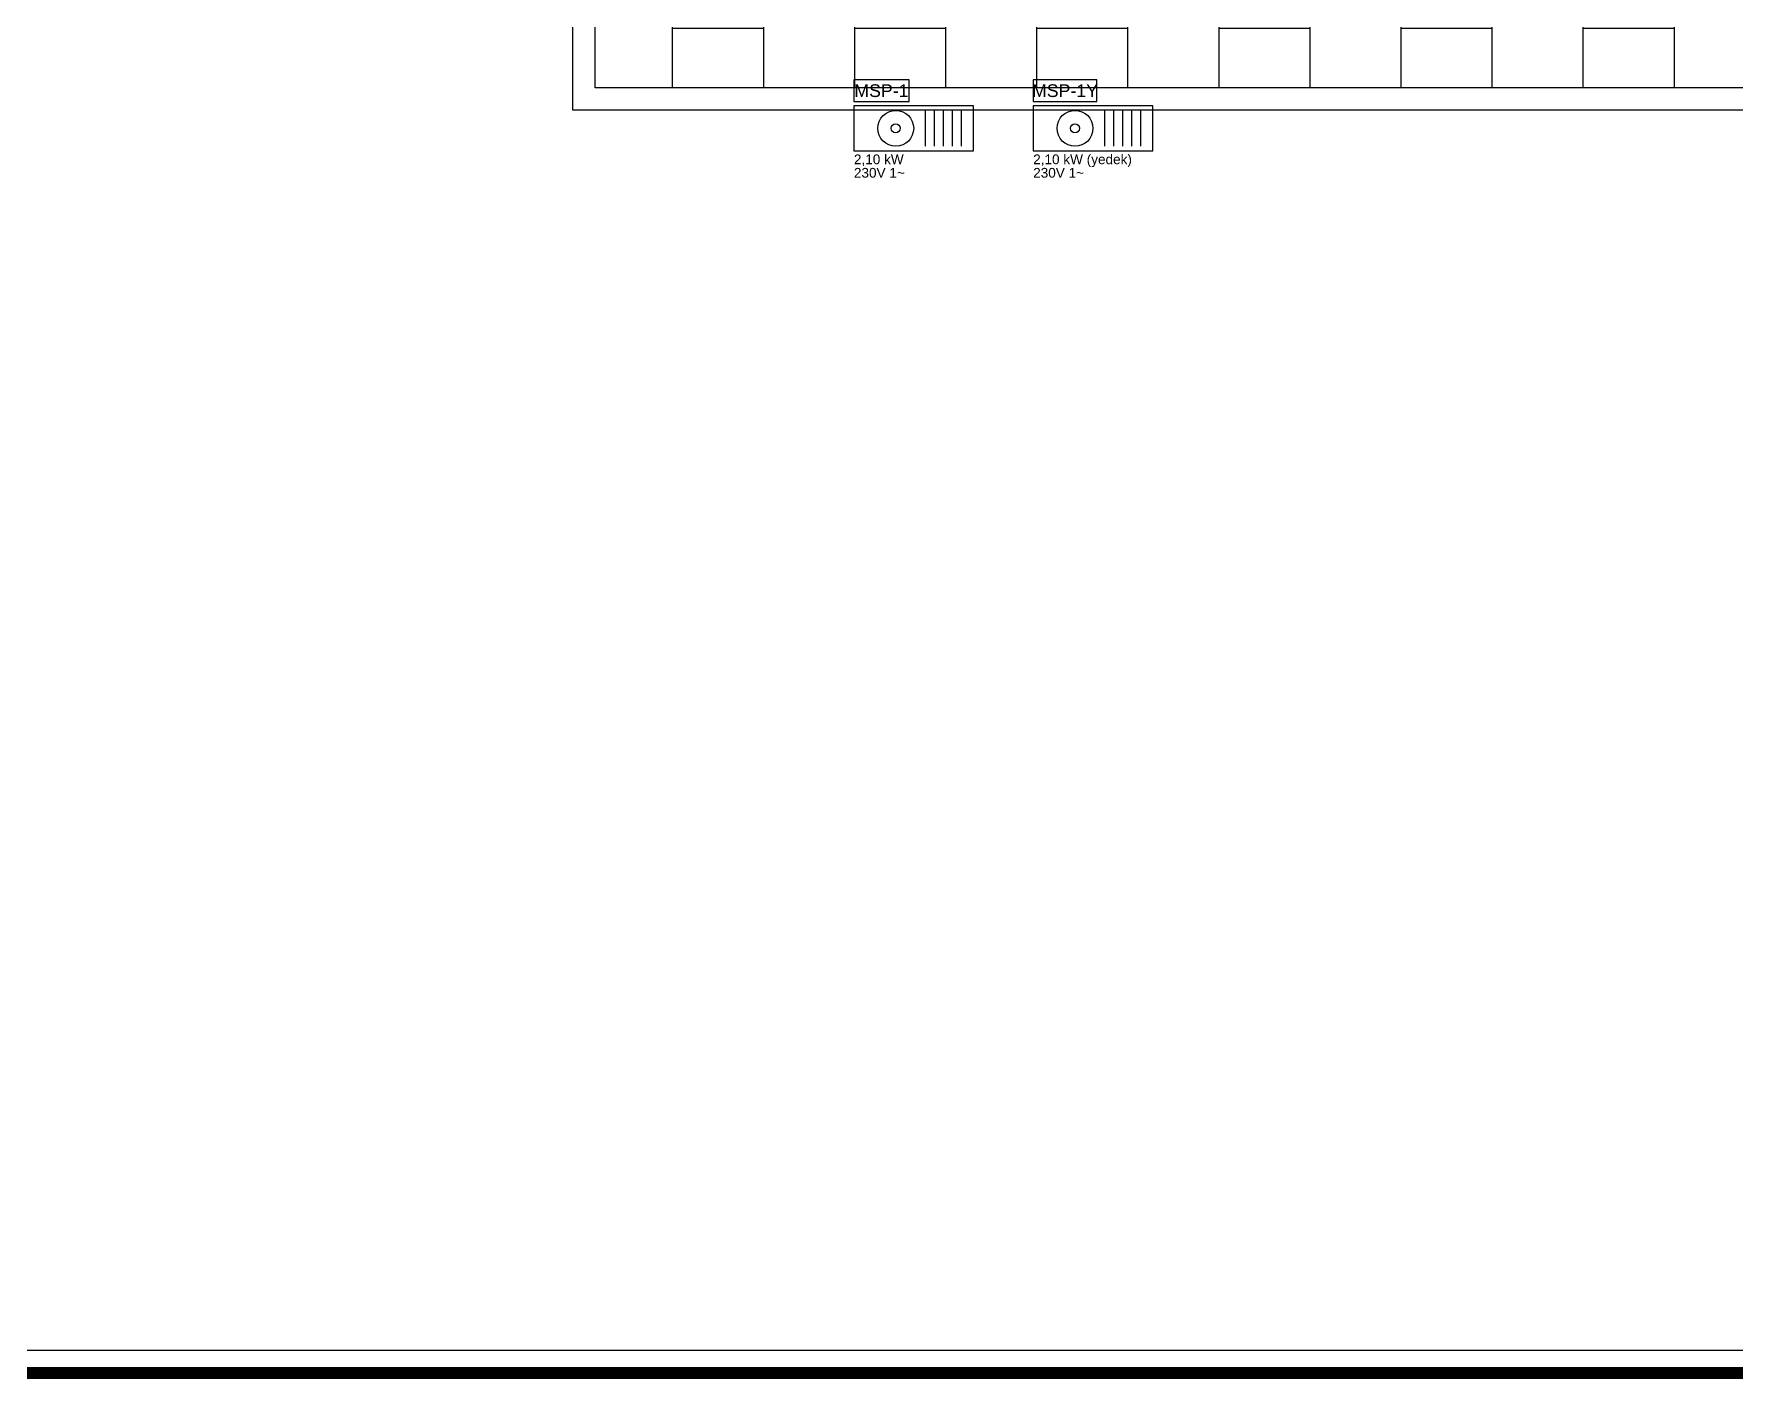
# Model space of a CAD drawing. Header units: inches. Extents: x 21 to 32698, y 13 to 3712.
# Drawn here: x 2851 to 3990, y 13 to 913 of the extents above; entities that cross this region are included whole.
import ezdxf
from ezdxf.enums import TextEntityAlignment as Align

# ---------------------------------------------------------------- set-up
doc = ezdxf.new("R2010")
doc.units = ezdxf.units.IN
doc.header["$MEASUREMENT"] = 0
for name, color, linetype in [('MEK-ELK-ETIKET', 7, 'Continuous'), ('MEK-ELK-GUC', 6, 'Continuous'), ('MEK-ELK-KLIMA', 150, 'Continuous')]:
    doc.layers.add(name, color=color, linetype=linetype)
for name, color, linetype, lineweight in [('Z_MİM_-KM-Pafta', 8, 'Continuous', 25), ('Z_MİM_-KM-PATTERN-00', 8, 'Continuous', 25), ('Z_MİM_-KM-PAVEMENT', 8, 'Continuous', 25), ('Z_MİM_-KM-STRS', 8, 'Continuous', 25), ('Z_MİM_00', 8, 'Continuous', 25)]:
    doc.layers.add(name, color=color, linetype=linetype, lineweight=lineweight)
doc.styles.add('MEK_ELK', font='arial.ttf')
doc.styles.add('STYLE1', font='arial.ttf', dxfattribs={"height": 1})

# ---------------------------------------------------------------- blocks, each defined once
blk = doc.blocks.new('*U4')
at = {"layer": 'Z_MİM_-KM-Pafta', "ltscale": 0.5, "const_width": 8}
blk.add_lwpolyline([(15, 3690), (5985, 3690), (5985, 0), (15, 0)], close=True, dxfattribs=at)
at = {"layer": 'Z_MİM_-KM-Pafta', "ltscale": 0.5}
blk.add_lwpolyline([(203.7, 3675), (5915, 3675, -0.414214), (5970, 3620), (5970, 70, -0.414214), (5915, 15), (85, 15, -0.414214), (30, 70), (30, 3499.6)], format="xyb", dxfattribs=at)
at = {"color": 7, "style": 'STYLE1'}
blk.add_attdef('00', (5783, 90.2), '', height=80.5, dxfattribs=at)
at = {"layer": 'Z_MİM_-KM-Pafta', "color": 7, "style": 'STYLE1'}
for tag, p, height in [('PAFTA_ADI', (5425.8, 251), 33), ('REVIZYON', (5505.9, 178.5), 12.9), ('OLCEK', (5505.9, 76), 12.9)]:
    blk.add_attdef(tag, p, '', height=height, dxfattribs=at)
blk = doc.blocks.new('TRETUVAR')
at = {"layer": 'Z_MİM_-KM-PATTERN-00'}
h = blk.add_hatch(dxfattribs=at)
h.set_pattern_fill('AR-B816', color=256, scale=0.3, angle=90)
h.set_pattern_definition([(90, (21322.77, 490.03), (-60.96, 4e-15), []), (180, (21322.77, 490.03), (-60.96, -60.96), [60.96, -60.96])])
h.paths.add_polyline_path([(22632.8, 2700), (19252.8, 2700), (19252.8, 2750), (19097.8, 2750), (19097.8, 2610), (22542.8, 2610), (22542.8, 2080.1), (22697.8, 2080.1), (22697.8, 1460.1), (22542.8, 1460.1), (22542.8, 980), (21222.8, 980), (21222.8, 590), (20152.8, 590), (20152.8, 980), (19012.8, 980), (19012.8, 1635), (18722.8, 1635), (18722.8, 2610), (18807.8, 2610), (18807.8, 2750), (18632.8, 2750), (18632.8, 1545), (18922.8, 1545), (18922.8, 890), (19882.8, 890), (19882.8, 665), (20022.8, 665), (20022.8, 490), (21322.8, 490), (21322.8, 890), (22632.8, 890), (22632.8, 1220.1), (22797.8, 1220.1), (22797.8, 2180.1), (22632.8, 2180.1)])
h.paths.add_polyline_path([(19082.8, 2750), (18822.8, 2750), (18822.8, 2610), (19082.8, 2610)], flags=16)
at = {"layer": 'Z_MİM_-KM-PAVEMENT'}
for points in [[(19097.8, 2765), (19267.8, 2765), (19267.8, 2715), (22647.8, 2715), (22647.8, 2195.1), (22812.8, 2195.1), (22812.8, 1195.1), (22647.8, 1195.1), (22647.8, 875), (21337.8, 875), (21337.8, 475), (19867.8, 475), (19867.8, 875), (18907.8, 875), (18907.8, 1530), (18617.8, 1530), (18617.8, 2765), (18807.8, 2765)], [(19882.8, 490), (19882.8, 890), (18922.8, 890), (18922.8, 1545), (18632.8, 1545), (18632.8, 2750), (18807.8, 2750)]]:
    blk.add_lwpolyline(points, dxfattribs=at)
blk = doc.blocks.new('MEK_SPLIT_DIS')
for p, q in [((8, -12), (8, 12)), ((14, -12), (14, 12)), ((20, -12), (20, 12)), ((26, -12), (26, 12)), ((32, -12), (32, 12))]:
    blk.add_line(p, q)
blk.add_lwpolyline([(-40, -15), (40, -15), (40, 15), (-40, 15)], close=True)
for radius in [12, 3]:
    blk.add_circle((-12, 0), radius)

msp = doc.modelspace()

# ---------------------------------------------------------------- linework, layer by layer
at = {"layer": 'MEK-ELK-KLIMA'}
for points in [[(3400, 868), (3436.9, 868), (3436.9, 882.5), (3400, 882.5)], [(3520, 868), (3562.7, 868), (3562.7, 882.5), (3520, 882.5)]]:
    msp.add_lwpolyline(points, close=True, dxfattribs=at)

# ---------------------------------------------------------------- block references
for p in [(3440, 850), (3560, 850)]:
    msp.add_blockref('MEK_SPLIT_DIS', p, dxfattribs=at)
at = {"layer": 'Z_MİM_-KM-STRS'}
msp.add_blockref('TRETUVAR', (-15696, -12.9), dxfattribs=at)
at = {"layer": 'Z_MİM_00'}
msp.add_blockref('*U4', (2309.8, 17.1), dxfattribs=at)

# ---------------------------------------------------------------- texts
at = {"layer": 'MEK-ELK-ETIKET', "style": 'MEK_ELK'}
for s, p in [('MSP-1', (3418.4, 875.2)), ('MSP-1Y', (3541.3, 875.2))]:
    msp.add_text(s, height=8.5, dxfattribs=at).set_placement(p, align=Align.MIDDLE_CENTER)
at = {"layer": 'MEK-ELK-GUC', "style": 'MEK_ELK'}
for s, p in [('2,10 kW', (3400, 826)), ('2,10 kW (yedek)', (3520, 826)), ('230V 1~', (3400, 817)), ('230V 1~', (3520, 817))]:
    msp.add_text(s, height=6.5, dxfattribs=at).set_placement(p)

doc.saveas('drawing.dxf')
